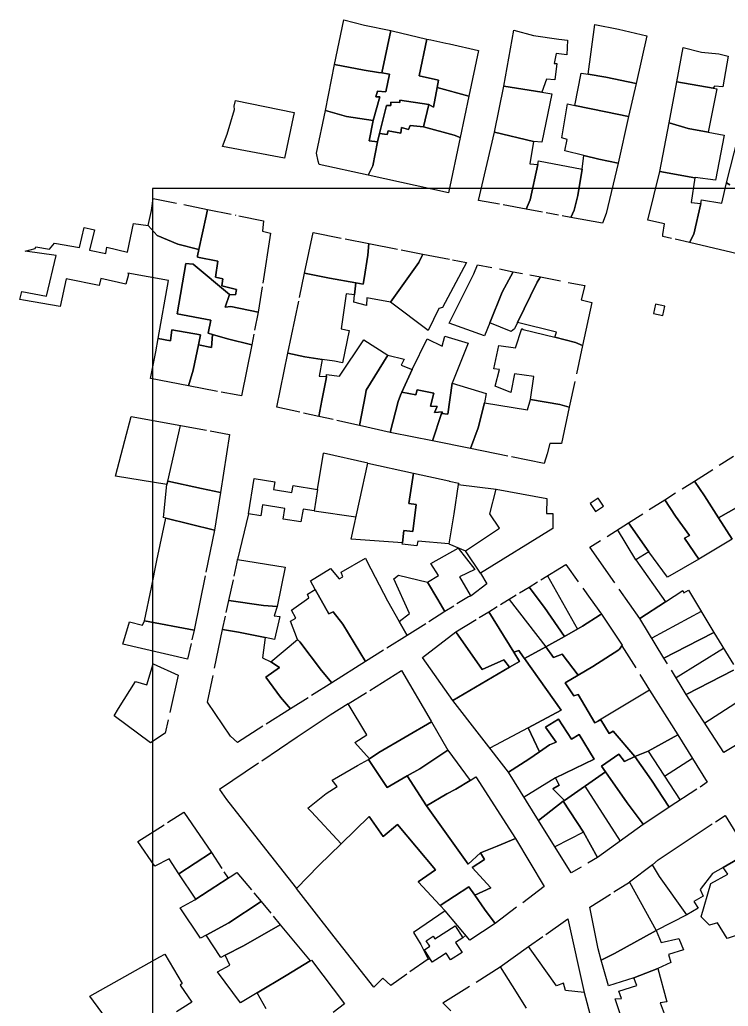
# Model space of a CAD drawing. Header units: millimetres. Extents: x 15 to 383, y 34 to 514.
# Drawn here: x 15.4 to 200.4, y 256.4 to 514.1 of the extents above; entities that cross this region are included whole.
import ezdxf

# ---------------------------------------------------------------- set-up
doc = ezdxf.new("R2010")
doc.units = ezdxf.units.MM
doc.header["$MEASUREMENT"] = 0
doc.layers.add('EKSARXIA KTIRIA', color=253, linetype='Continuous')

msp = doc.modelspace()

# ---------------------------------------------------------------- linework, layer by layer
at = {"layer": 'EKSARXIA KTIRIA'}
for p, q in [((97.62, 502.4), (100, 514.11)), ((100, 514.11), (105.41, 512.65)), ((163.82, 499.85), (165.63, 512.83)), ((165.63, 512.83), (171.75, 511.66)), ((105.41, 512.65), (112.28, 511.28)), ((112.28, 511.28), (109.93, 500.21)), ((109.93, 500.21), (112.28, 511.28)), ((112.28, 511.28), (112.63, 511.21)), ((112.63, 511.21), (121.68, 509.07)), ((141.82, 496.75), (144.43, 511.34)), ((144.43, 511.34), (149.58, 509.96)), ((171.75, 511.66), (179.14, 509.92)), ((121.68, 509.07), (119.69, 499.42)), ((119.69, 499.42), (121.68, 509.07)), ((121.68, 509.07), (122.73, 508.82)), ((122.73, 508.82), (126.64, 508.02)), ((126.64, 508.02), (127.59, 507.83)), ((127.59, 507.83), (135.22, 506.11)), ((149.58, 509.96), (156.2, 509.07)), ((156.2, 509.07), (158.44, 508.77)), ((158.44, 508.77), (158.25, 504.95)), ((179.14, 509.92), (176.35, 497.42)), ((135.22, 506.11), (132.68, 494.11)), ((155.53, 505.26), (154.96, 502.67)), ((158.25, 504.95), (155.53, 505.26)), ((187.02, 497.92), (188.7, 506.82)), ((188.7, 506.82), (193.45, 505.66)), ((193.45, 505.66), (197.94, 505.2)), ((197.94, 505.2), (200.38, 504.62)), ((154.96, 502.67), (155.64, 502.66)), ((155.64, 502.66), (155.18, 498.44)), ((200.38, 504.62), (199.06, 496.6)), ((95.19, 490.44), (97.62, 502.4)), ((97.62, 502.4), (105.29, 500.96)), ((105.29, 500.96), (97.62, 502.4)), ((109.11, 500.36), (105.29, 500.96)), ((105.29, 500.96), (109.11, 500.36)), ((109.93, 500.21), (109.11, 500.36)), ((109.11, 500.36), (109.93, 500.21)), ((109.93, 500.21), (111.97, 499.92)), ((111.97, 499.92), (109.93, 500.21)), ((111.97, 499.92), (110.96, 495.29)), ((110.96, 495.29), (111.97, 499.92)), ((160.39, 491.7), (162.02, 500.14)), ((162.02, 500.14), (163.82, 499.85)), ((124.71, 498.28), (119.69, 499.42)), ((119.69, 499.42), (124.71, 498.28)), ((124.71, 498.28), (124.42, 496.37)), ((124.42, 496.37), (124.71, 498.28)), ((153, 498.6), (151.77, 495.23)), ((155.18, 498.44), (153, 498.6)), ((168.42, 499.11), (163.82, 499.85)), ((163.82, 499.85), (168.42, 499.11)), ((176.35, 497.42), (168.42, 499.11)), ((168.42, 499.11), (176.35, 497.42)), ((176.35, 497.42), (174.42, 488.81)), ((185, 487.22), (187.02, 497.92)), ((187.02, 497.92), (196.47, 496.23)), ((196.47, 496.23), (187.02, 497.92)), ((108.35, 493.96), (108.78, 495.45)), ((108.78, 495.45), (108.35, 493.96)), ((110.96, 495.29), (108.78, 495.45)), ((108.78, 495.45), (110.96, 495.29)), ((123.48, 491.26), (124.42, 496.37)), ((124.42, 496.37), (123.48, 491.26)), ((124.42, 496.37), (132.68, 494.11)), ((132.68, 494.11), (124.42, 496.37)), ((139.35, 484.73), (141.82, 496.75)), ((141.82, 496.75), (151.77, 495.23)), ((151.77, 495.23), (141.82, 496.75)), ((154.35, 494.79), (151.74, 482.14)), ((151.77, 495.23), (154.35, 494.79)), ((197.48, 496.07), (195.16, 484.78)), ((196.88, 496.76), (196.47, 496.23)), ((196.47, 496.23), (197.48, 496.07)), ((199.06, 496.6), (196.88, 496.76)), ((71.37, 491.49), (71.73, 492.99)), ((71.73, 492.99), (87.07, 489.86)), ((107.67, 487.82), (109.44, 493.95)), ((109.44, 493.95), (107.67, 487.82)), ((109.44, 493.95), (108.35, 493.96)), ((108.35, 493.96), (109.44, 493.95)), ((112.29, 491.67), (112.31, 492.62)), ((112.31, 492.62), (112.29, 491.67)), ((112.31, 492.62), (114.62, 492.46)), ((114.62, 492.46), (112.31, 492.62)), ((114.62, 492.46), (114.63, 493.14)), ((114.63, 493.14), (114.62, 492.46)), ((114.63, 493.14), (122.26, 491.95)), ((122.26, 491.95), (114.63, 493.14)), ((132.68, 494.11), (130.4, 483.34)), ((69.56, 484.2), (71.49, 490.66)), ((71.49, 490.66), (71.37, 491.49)), ((87.07, 489.86), (84.56, 477.98)), ((92.92, 479.28), (95.19, 490.44)), ((95.19, 490.44), (100.73, 488.86)), ((100.73, 488.86), (95.19, 490.44)), ((109.3, 484.41), (111.2, 491.68)), ((111.2, 491.68), (109.3, 484.41)), ((111.2, 491.68), (112.29, 491.67)), ((112.29, 491.67), (111.2, 491.68)), ((122.26, 491.95), (120.82, 486.11)), ((120.82, 486.11), (122.26, 491.95)), ((122.26, 491.95), (123.48, 491.26)), ((123.48, 491.26), (122.26, 491.95)), ((156.96, 483.25), (158.43, 492.1)), ((158.43, 492.1), (160.39, 491.7)), ((160.39, 491.7), (168.5, 490.07)), ((168.5, 490.07), (160.39, 491.7)), ((168.5, 490.07), (174.42, 488.81)), ((174.42, 488.81), (168.5, 490.07)), ((100.73, 488.86), (107.67, 487.82)), ((107.67, 487.82), (100.73, 488.86)), ((107.67, 487.82), (106.65, 482.51)), ((106.65, 482.51), (107.67, 487.82)), ((174.42, 488.81), (171.71, 476.68)), ((182.6, 474.46), (185, 487.22)), ((190.01, 485.74), (185, 487.22)), ((185, 487.22), (190.01, 485.74)), ((111.34, 484.11), (111.63, 485.06)), ((111.63, 485.06), (111.34, 484.11)), ((111.63, 485.06), (114.89, 484.47)), ((114.89, 484.47), (111.63, 485.06)), ((114.89, 484.47), (115.05, 485.97)), ((115.05, 485.97), (114.89, 484.47)), ((115.05, 485.97), (116.95, 485.41)), ((116.95, 485.41), (115.05, 485.97)), ((116.95, 485.41), (117.37, 486.49)), ((117.37, 486.49), (116.95, 485.41)), ((117.37, 486.49), (120.82, 486.11)), ((120.82, 486.11), (117.37, 486.49)), ((120.82, 486.11), (128.83, 483.97)), ((128.83, 483.97), (120.82, 486.11)), ((135.19, 466.93), (139.35, 484.73)), ((149.53, 482.29), (139.35, 484.73)), ((139.35, 484.73), (149.53, 482.29)), ((190.01, 485.74), (195.16, 484.78)), ((195.16, 484.78), (190.01, 485.74)), ((195.16, 484.78), (199.4, 483.99)), ((68.36, 480.96), (69.56, 484.2)), ((106.65, 482.51), (108.84, 482.18)), ((108.84, 482.18), (106.65, 482.51)), ((107.56, 475.97), (108.84, 482.18)), ((108.84, 482.18), (107.56, 475.97)), ((108.84, 482.18), (109.3, 484.41)), ((109.3, 484.41), (108.84, 482.18)), ((111.34, 484.11), (109.3, 484.41)), ((109.3, 484.41), (111.34, 484.11)), ((130.4, 483.34), (127.34, 468.88)), ((128.83, 483.97), (130.4, 483.34)), ((130.4, 483.34), (128.83, 483.97)), ((149.53, 482.29), (148.64, 476.44)), ((151.74, 482.14), (149.53, 482.29)), ((158.32, 482.83), (156.96, 483.25)), ((157.74, 479.83), (158.32, 482.83)), ((199.4, 483.99), (197.07, 472.16)), ((199.95, 471.49), (203.05, 483.42)), ((84.56, 477.98), (68.36, 480.96)), ((162.75, 478.64), (157.74, 479.83)), ((93.35, 477.18), (92.92, 479.28)), ((93.57, 476.26), (93.35, 477.18)), ((150.66, 476.28), (150.88, 477.28)), ((150.88, 477.28), (162.3, 475.1)), ((162.3, 475.1), (162.75, 478.64)), ((162.75, 478.64), (166.62, 477.67)), ((166.62, 477.67), (162.75, 478.64)), ((166.62, 477.67), (171.71, 476.68)), ((171.71, 476.68), (166.62, 477.67)), ((106.34, 473.47), (93.57, 476.26)), ((106.34, 473.47), (107.56, 475.97)), ((107.56, 475.97), (106.34, 473.47)), ((148.64, 476.44), (150.66, 476.28)), ((150.66, 476.28), (148.71, 467.08)), ((148.71, 467.08), (150.66, 476.28)), ((161.17, 468.16), (162.3, 475.1)), ((162.3, 475.1), (161.17, 468.16)), ((171.71, 476.68), (168.54, 463.5)), ((179.42, 461.75), (182.6, 474.46)), ((182.6, 474.46), (191.74, 472.82)), ((191.74, 472.82), (182.6, 474.46)), ((127.34, 468.88), (106.34, 473.47)), ((191.74, 472.82), (190.72, 466.37)), ((191.76, 472.9), (191.74, 472.82)), ((197.07, 472.16), (191.76, 472.9)), ((347, 470), (50, 470)), ((50, 470), (50, 50)), ((198.8, 466.19), (199.95, 471.49)), ((199.95, 471.49), (200.87, 470.98)), ((200.87, 470.98), (199.95, 471.49)), ((49.77, 464.31), (50.22, 467.44)), ((50.22, 467.44), (56.29, 466.22)), ((140.65, 465.92), (135.19, 466.93)), ((148.71, 467.08), (147.63, 464.64)), ((147.63, 464.64), (148.71, 467.08)), ((160.17, 464.35), (161.17, 468.16)), ((161.17, 468.16), (160.17, 464.35)), ((193.28, 466.13), (193.49, 467.07)), ((193.49, 467.07), (198.8, 466.19)), ((48.92, 460.35), (49.77, 464.31)), ((58.26, 465.82), (64.38, 464.58)), ((64.38, 464.58), (64.09, 462.82)), ((64.09, 462.82), (64.38, 464.58)), ((64.38, 464.58), (70.62, 463.32)), ((147.63, 464.64), (141.63, 465.74)), ((151.9, 463.85), (147.63, 464.64)), ((159.29, 462.49), (160.17, 464.35)), ((160.17, 464.35), (159.29, 462.49)), ((190.72, 466.37), (193.28, 466.13)), ((191.46, 458.09), (193.28, 466.13)), ((193.28, 466.13), (191.46, 458.09)), ((64.09, 462.82), (62.18, 454.13)), ((62.18, 454.13), (64.09, 462.82)), ((72.59, 462.92), (79.02, 461.62)), ((79.02, 461.62), (78.76, 458.84)), ((159.29, 462.49), (157.06, 462.9)), ((167.57, 460.97), (159.29, 462.49)), ((168.54, 463.5), (167.57, 460.97)), ((183.81, 460.76), (179.42, 461.75)), ((31.01, 454.58), (32.15, 459.88)), ((32.15, 459.88), (33.77, 459.51)), ((34.86, 459.23), (33.59, 453.92)), ((33.77, 459.51), (34.86, 459.23)), ((43.54, 453.42), (45.11, 460.91)), ((45.11, 460.91), (48.92, 460.35)), ((51.22, 457.74), (48.92, 460.35)), ((48.92, 460.35), (51.22, 457.74)), ((78.76, 458.84), (80.85, 458.35)), ((183.32, 457.99), (183.81, 460.76)), ((56.65, 455.51), (51.22, 457.74)), ((51.22, 457.74), (56.65, 455.51)), ((80.85, 458.35), (78.82, 445.32)), ((89.77, 447.89), (91.97, 458.5)), ((91.97, 458.5), (99.36, 457.06)), ((100.35, 456.87), (106.56, 455.66)), ((183.32, 457.53), (183.32, 457.99)), ((185.59, 456.99), (183.32, 457.53)), ((190.31, 455.88), (186.57, 456.76)), ((190.31, 455.88), (191.46, 458.09)), ((191.46, 458.09), (190.31, 455.88)), ((16.82, 453.68), (19.42, 454.34)), ((24.86, 452.53), (16.82, 453.68)), ((19.42, 454.34), (19.56, 454.75)), ((19.56, 454.75), (23.1, 454.17)), ((23.1, 454.17), (24.47, 455.73)), ((24.47, 455.73), (31.01, 454.58)), ((33.59, 453.92), (37.81, 453.07)), ((37.81, 453.07), (38.09, 454.69)), ((38.09, 454.69), (43.54, 453.42)), ((62.18, 454.13), (56.65, 455.51)), ((56.65, 455.51), (62.18, 454.13)), ((61.81, 452.47), (62.18, 454.13)), ((62.18, 454.13), (61.81, 452.47)), ((106.32, 452.63), (106.56, 455.66)), ((106.56, 455.66), (106.32, 452.63)), ((106.56, 455.66), (114.04, 454.2)), ((115.02, 454.01), (120.64, 452.91)), ((206.2, 452.14), (190.31, 455.88)), ((22.31, 441.91), (24.86, 452.53)), ((61.81, 452.06), (61.81, 452.47)), ((61.81, 452.47), (61.81, 452.06)), ((67.12, 451.06), (61.81, 452.06)), ((61.81, 452.06), (67.12, 451.06)), ((66.54, 446.84), (67.12, 451.06)), ((67.12, 451.06), (66.54, 446.84)), ((105.31, 446.5), (106.32, 452.63)), ((106.32, 452.63), (105.31, 446.5)), ((119.63, 450.67), (120.64, 452.91)), ((120.64, 452.91), (119.63, 450.67)), ((120.64, 452.91), (127.58, 451.56)), ((128.41, 451.4), (132.08, 450.68)), ((56.45, 437.33), (58.75, 450.4)), ((58.75, 450.4), (56.45, 437.33)), ((58.75, 450.4), (60.55, 450.25)), ((60.55, 450.25), (58.75, 450.4)), ((60.55, 450.25), (60.66, 450.24)), ((60.66, 450.24), (60.55, 450.25)), ((60.66, 450.24), (70.17, 442.33)), ((70.17, 442.33), (60.66, 450.24)), ((112.17, 440.37), (119.63, 450.67)), ((119.63, 450.67), (112.17, 440.37)), ((132.08, 450.68), (125.8, 438.92)), ((133.94, 447.76), (134.96, 450.12)), ((134.96, 450.12), (138.71, 449.39)), ((140.68, 449.01), (144.29, 448.3)), ((27.53, 446.44), (25.93, 439.21)), ((36.11, 444.73), (27.53, 446.44)), ((36.53, 446.5), (36.11, 444.73)), ((43.07, 445.01), (36.53, 446.5)), ((43.75, 447.56), (43.07, 445.01)), ((43.62, 447.87), (43.75, 447.56)), ((54.24, 446), (43.62, 447.87)), ((51.55, 430.82), (54.24, 446)), ((68.44, 446.42), (66.54, 446.84)), ((66.54, 446.84), (68.44, 446.42)), ((68.16, 444.64), (68.44, 446.42)), ((68.44, 446.42), (68.16, 444.64)), ((88.45, 441.55), (89.77, 447.89)), ((96.26, 446.61), (89.77, 447.89)), ((89.77, 447.89), (96.26, 446.61)), ((103.18, 445.39), (96.26, 446.61)), ((96.26, 446.61), (103.18, 445.39)), ((105.1, 445.04), (105.31, 446.5)), ((105.31, 446.5), (105.1, 445.04)), ((127.55, 434.86), (133.94, 447.76)), ((141.4, 442.91), (144.29, 448.3)), ((144.29, 448.3), (141.4, 442.91)), ((144.29, 448.3), (146.67, 447.84)), ((148.64, 447.45), (151.39, 446.92)), ((150.54, 445.59), (151.39, 446.92)), ((151.39, 446.92), (150.54, 445.59)), ((151.39, 446.92), (156.64, 445.89)), ((71.96, 443.66), (68.16, 444.64)), ((68.16, 444.64), (71.96, 443.66)), ((71.68, 442.29), (71.96, 443.66)), ((71.96, 443.66), (71.68, 442.29)), ((78.67, 444.33), (77.65, 437.75)), ((103.18, 445.39), (102.83, 442.21)), ((102.83, 442.21), (103.18, 445.39)), ((103.18, 445.39), (105.1, 445.04)), ((105.1, 445.04), (103.18, 445.39)), ((145.37, 435.01), (150.54, 445.59)), ((150.54, 445.59), (145.37, 435.01)), ((158.61, 445.51), (163.01, 444.65)), ((163.01, 444.65), (162.05, 440.95)), ((15.36, 441.07), (15.92, 443.11)), ((16.3, 440.84), (15.36, 441.07)), ((15.92, 443.11), (22.31, 441.91)), ((25.93, 439.21), (16.3, 440.84)), ((70.17, 442.33), (69.04, 439.07)), ((69.04, 439.07), (70.17, 442.33)), ((70.17, 442.33), (71.68, 442.29)), ((71.68, 442.29), (70.17, 442.33)), ((100.65, 442.5), (99.35, 433.38)), ((102.83, 442.21), (100.65, 442.5)), ((102.62, 440.32), (102.83, 442.21)), ((106.04, 441.51), (105.9, 439.47)), ((112.17, 440.37), (106.04, 441.51)), ((138.19, 434.9), (141.4, 442.91)), ((141.4, 442.91), (138.19, 434.9)), ((162.05, 440.95), (164.84, 440.23)), ((69.04, 439.07), (70.47, 439.2)), ((70.47, 439.2), (69.04, 439.07)), ((70.47, 439.2), (77.65, 437.75)), ((77.65, 437.75), (70.47, 439.2)), ((85.43, 426.99), (88.25, 440.57)), ((105.9, 439.47), (102.62, 440.32)), ((122.07, 432.95), (112.17, 440.37)), ((124.85, 438.65), (122.07, 432.95)), ((125.8, 438.92), (124.85, 438.65)), ((164.84, 440.23), (162.4, 428.98)), ((181.45, 439.81), (180.94, 437.36)), ((183.9, 439.3), (181.45, 439.81)), ((183.39, 436.86), (183.9, 439.3)), ((65.3, 435.61), (56.45, 437.33)), ((56.45, 437.33), (65.3, 435.61)), ((64.58, 432.21), (65.3, 435.61)), ((65.3, 435.61), (64.58, 432.21)), ((77.65, 437.75), (76.71, 432.99)), ((180.94, 437.36), (183.39, 436.86)), ((54.7, 430.24), (55.13, 433.1)), ((55.13, 433.1), (54.7, 430.24)), ((55.13, 433.1), (62.62, 431.81)), ((62.62, 431.81), (55.13, 433.1)), ((99.35, 433.38), (101.38, 432.95)), ((101.38, 432.95), (99.67, 424.5)), ((136.79, 431.5), (127.55, 434.86)), ((138.19, 434.9), (136.79, 431.5)), ((143.76, 432.67), (138.19, 434.9)), ((144.57, 433.37), (143.76, 432.67)), ((145.37, 435.01), (144.57, 433.37)), ((144.84, 428.44), (146.51, 433.48)), ((155.58, 432.46), (145.37, 435.01)), ((146.51, 433.48), (146.83, 433.22)), ((146.83, 433.22), (155.11, 431.17)), ((50.94, 427.35), (51.55, 430.82)), ((51.55, 430.82), (54.7, 430.24)), ((54.7, 430.24), (51.55, 430.82)), ((62.62, 431.81), (62.06, 429.23)), ((62.06, 429.23), (62.62, 431.81)), ((65.75, 431.88), (64.58, 432.21)), ((64.58, 432.21), (65.75, 431.88)), ((65.46, 428.52), (65.75, 431.88)), ((65.75, 431.88), (65.46, 428.52)), ((65.75, 431.88), (69.62, 430.8)), ((69.62, 430.8), (65.75, 431.88)), ((69.62, 430.8), (75.96, 429.23)), ((75.96, 429.23), (69.62, 430.8)), ((76.51, 432.01), (75.96, 429.23)), ((98.93, 420.98), (105.28, 430.47)), ((105.28, 430.47), (111.52, 426.46)), ((117.9, 422.72), (121.77, 430.79)), ((121.77, 430.79), (125.72, 428.85)), ((125.72, 428.85), (126.42, 431.43)), ((126.42, 431.43), (132.54, 429.61)), ((155.11, 431.17), (155.58, 432.46)), ((155.11, 431.17), (160.57, 429.82)), ((160.57, 429.82), (155.11, 431.17)), ((60.62, 422.55), (62.06, 429.23)), ((62.06, 429.23), (60.62, 422.55)), ((62.06, 429.23), (65.46, 428.52)), ((65.46, 428.52), (62.06, 429.23)), ((75.96, 429.23), (73.31, 415.85)), ((132.54, 429.61), (128.36, 419.14)), ((139.19, 422.9), (140.47, 429.03)), ((140.47, 429.03), (144.84, 428.44)), ((160.57, 429.82), (162.4, 428.98)), ((162.4, 428.98), (160.57, 429.82)), ((162.4, 428.98), (160.8, 421.61)), ((49.51, 420.43), (50.94, 427.35)), ((82.51, 412.91), (85.43, 426.99)), ((85.43, 426.99), (89.84, 426.07)), ((89.84, 426.07), (85.43, 426.99)), ((89.84, 426.07), (94.32, 425.4)), ((94.32, 425.4), (89.84, 426.07)), ((94.32, 425.4), (93.55, 420.97)), ((97.6, 424.91), (94.32, 425.4)), ((111.52, 426.46), (105.85, 417.37)), ((105.85, 417.37), (111.52, 426.46)), ((111.52, 426.46), (115.74, 425.47)), ((115.74, 425.47), (115.04, 423.85)), ((99.67, 424.5), (97.6, 424.91)), ((115.04, 423.85), (117.9, 422.72)), ((117.9, 422.72), (115.18, 416.82)), ((115.18, 416.82), (117.9, 422.72)), ((140.69, 422.76), (139.19, 422.9)), ((139.56, 418.4), (140.69, 422.76)), ((59.46, 418.5), (49.51, 420.43)), ((59.46, 418.5), (60.62, 422.55)), ((60.62, 422.55), (59.46, 418.5)), ((93.55, 420.97), (95.46, 420.95)), ((94.24, 414.61), (95.38, 420.33)), ((95.38, 420.33), (94.24, 414.61)), ((95.38, 420.33), (95.46, 420.95)), ((95.46, 420.95), (95.38, 420.33)), ((95.46, 420.95), (95.52, 421.42)), ((95.52, 421.42), (98.93, 420.98)), ((144.64, 421.63), (143.64, 416.73)), ((149.67, 420.9), (144.64, 421.63)), ((148.8, 414.91), (149.67, 420.9)), ((67.01, 417.04), (59.46, 418.5)), ((118.85, 416.11), (119.14, 417.47)), ((119.14, 417.47), (118.85, 416.11)), ((119.14, 417.47), (123.5, 416.61)), ((123.5, 416.61), (119.14, 417.47)), ((127.2, 411.1), (128.36, 419.14)), ((128.36, 419.14), (127.2, 411.1)), ((128.36, 419.14), (137.19, 416.47)), ((143.64, 416.73), (139.56, 418.4)), ((160.37, 419.65), (158.91, 412.93)), ((71.92, 416.09), (68, 416.85)), ((73.31, 415.85), (71.92, 416.09)), ((105.66, 416.23), (104.1, 408.11)), ((104.1, 408.11), (105.66, 416.23)), ((105.85, 417.37), (105.66, 416.23)), ((105.66, 416.23), (105.85, 417.37)), ((114.83, 416.07), (114.25, 414.43)), ((114.25, 414.43), (114.83, 416.07)), ((115.18, 416.82), (114.83, 416.07)), ((114.83, 416.07), (115.18, 416.82)), ((115.18, 416.82), (118.85, 416.11)), ((118.85, 416.11), (115.18, 416.82)), ((123.5, 416.61), (122.65, 413.21)), ((122.65, 413.21), (123.5, 416.61)), ((137.19, 416.47), (136.8, 414.06)), ((147.97, 412.19), (148.8, 414.91)), ((148.8, 414.91), (156.43, 413.62)), ((156.43, 413.62), (148.8, 414.91)), ((88.49, 411.58), (82.51, 412.91)), ((94.24, 414.61), (93.47, 410.47)), ((93.47, 410.47), (94.24, 414.61)), ((114.25, 414.43), (112.15, 406.33)), ((112.15, 406.33), (114.25, 414.43)), ((122.65, 413.21), (124.42, 413.06)), ((124.42, 413.06), (122.65, 413.21)), ((124.42, 413.06), (123.72, 411.56)), ((123.72, 411.56), (124.42, 413.06)), ((135.11, 407.54), (136.8, 414.06)), ((136.8, 414.06), (135.11, 407.54)), ((136.8, 414.06), (147.97, 412.19)), ((158.91, 412.93), (156.43, 413.62)), ((156.43, 413.62), (158.91, 412.93)), ((158.91, 412.93), (156.86, 403.43)), ((42.82, 404.2), (44.5, 410.49)), ((44.5, 410.49), (64.13, 406.92)), ((93.47, 410.47), (89.47, 411.36)), ((97.2, 409.65), (93.47, 410.47)), ((123.21, 404.09), (125.56, 411.26)), ((125.56, 411.26), (123.21, 404.09)), ((123.72, 411.56), (125.76, 411.68)), ((125.76, 411.68), (123.72, 411.56)), ((125.76, 411.68), (125.56, 411.26)), ((125.56, 411.26), (125.76, 411.68)), ((125.56, 411.26), (127.2, 411.1)), ((127.2, 411.1), (125.56, 411.26)), ((54.01, 393.61), (57.35, 408.15)), ((104.1, 408.11), (98.18, 409.43)), ((112.15, 406.33), (104.1, 408.11)), ((133.14, 402.09), (135.11, 407.54)), ((135.11, 407.54), (133.14, 402.09)), ((65.11, 406.74), (70.19, 405.81)), ((70.19, 405.81), (67.8, 390.65)), ((112.56, 406.24), (112.15, 406.33)), ((123.21, 404.09), (112.56, 406.24)), ((40.34, 394.89), (42.82, 404.2)), ((133.14, 402.09), (123.21, 404.09)), ((142.86, 400.14), (133.14, 402.09)), ((153.84, 403.46), (153.15, 400.7)), ((156.86, 403.43), (153.84, 403.46)), ((93.14, 391.38), (94.67, 400.87)), ((106.29, 398.31), (94.67, 400.87)), ((152.36, 398.23), (143.84, 399.94)), ((153.15, 400.7), (152.36, 398.23)), ((198.08, 397.73), (201.85, 400.11)), ((101.94, 378.4), (106.29, 398.31)), ((106.29, 398.31), (118.2, 395.69)), ((53.81, 392.75), (40.34, 394.89)), ((75.08, 385.07), (76.6, 394.32)), ((76.6, 394.32), (82, 393.44)), ((117, 387.76), (118.2, 395.69)), ((118.2, 395.69), (117, 387.76)), ((118.2, 395.69), (127.45, 393.65)), ((191.6, 393.62), (196.39, 396.65)), ((52.93, 384.1), (53.81, 392.75)), ((54.01, 393.61), (53.81, 392.75)), ((53.81, 392.75), (54.01, 393.61)), ((62.8, 391.68), (54.01, 393.61)), ((54.01, 393.61), (62.8, 391.68)), ((67.8, 390.65), (62.8, 391.68)), ((62.8, 391.68), (67.8, 390.65)), ((82, 393.44), (81.66, 391.39)), ((86.46, 390.6), (86.76, 392.42)), ((86.76, 392.42), (93.14, 391.38)), ((127.45, 393.65), (127.57, 393.62)), ((127.57, 393.62), (130.04, 393.08)), ((129.9, 392.72), (128.74, 385.09)), ((130.04, 393.08), (129.9, 392.72)), ((129.9, 392.72), (139.84, 391.52)), ((188.37, 391.58), (191.6, 393.62)), ((194.21, 389.71), (191.6, 393.62)), ((191.6, 393.62), (194.21, 389.71)), ((67.8, 390.65), (66.24, 380.82)), ((81.66, 391.39), (86.46, 390.6)), ((93.14, 391.38), (92.24, 385.8)), ((138.17, 385.04), (139.84, 391.52)), ((139.84, 391.52), (153.04, 389.07)), ((166.47, 389.13), (164.39, 387.74)), ((167.86, 387.05), (166.47, 389.13)), ((183.84, 388.7), (186.68, 390.5)), ((197.92, 383.97), (194.21, 389.71)), ((194.21, 389.71), (197.92, 383.97)), ((208.46, 390.09), (197.92, 383.97)), ((197.92, 383.97), (208.46, 390.09)), ((78.8, 387.43), (78.32, 384.54)), ((84.59, 386.48), (78.8, 387.43)), ((118.91, 387.47), (117, 387.76)), ((117, 387.76), (118.91, 387.47)), ((118.03, 380.39), (118.91, 387.47)), ((118.91, 387.47), (118.03, 380.39)), ((153.04, 389.07), (153, 385.13)), ((164.39, 387.74), (165.78, 385.66)), ((165.78, 385.66), (167.86, 387.05)), ((179.82, 386.16), (183.84, 388.7)), ((183.84, 388.7), (186.7, 384.47)), ((186.7, 384.47), (183.84, 388.7)), ((53.52, 383.95), (52.93, 384.1)), ((75.08, 385.07), (72.21, 373.11)), ((78.32, 384.54), (75.08, 385.07)), ((84.15, 383.69), (84.59, 386.48)), ((89.37, 386.26), (88.81, 382.92)), ((92.24, 385.8), (89.37, 386.26)), ((92.24, 385.8), (103.17, 384.28)), ((128.74, 385.09), (127.44, 377.2)), ((140.68, 381.31), (138.17, 385.04)), ((153, 385.13), (154.63, 385.12)), ((154.63, 385.12), (154.59, 381.18)), ((174.41, 382.73), (178.12, 385.08)), ((190.33, 379.39), (186.7, 384.47)), ((186.7, 384.47), (190.33, 379.39)), ((201.48, 378.46), (197.92, 383.97)), ((197.92, 383.97), (201.48, 378.46)), ((51.21, 372.82), (53.52, 383.95)), ((53.52, 383.95), (66.24, 380.82)), ((66.24, 380.82), (53.52, 383.95)), ((88.81, 382.92), (84.15, 383.69)), ((168.79, 379.17), (174.41, 382.73)), ((174.41, 382.73), (179.71, 375.1)), ((179.71, 375.1), (174.41, 382.73)), ((66.24, 380.82), (63.99, 369.8)), ((115.71, 380.68), (115.32, 377.51)), ((115.32, 377.51), (115.71, 380.68)), ((115.71, 380.68), (118.03, 380.39)), ((118.03, 380.39), (115.71, 380.68)), ((131.82, 375.36), (140.68, 381.31)), ((154.59, 381.18), (135.71, 369.53)), ((176.31, 373.05), (171.55, 380.92)), ((188.97, 378.72), (190.33, 379.39)), ((190.33, 379.39), (188.97, 378.72)), ((115.32, 377.51), (101.94, 378.4)), ((115.27, 377.14), (115.32, 377.51)), ((119.09, 376.7), (115.27, 377.14)), ((119.37, 377.93), (119.09, 376.7)), ((127.44, 377.2), (119.37, 377.93)), ((127.44, 377.2), (131.82, 375.36)), ((164.31, 376.33), (167.1, 378.1)), ((170.83, 367), (164.31, 376.33)), ((188.97, 378.72), (192.73, 373.23)), ((192.73, 373.23), (188.97, 378.72)), ((201.48, 378.46), (192.73, 373.23)), ((122.75, 372.08), (129.87, 376.11)), ((129.87, 376.11), (134.2, 370.47)), ((135.71, 369.53), (131.82, 375.36)), ((179.71, 375.1), (176.31, 373.05)), ((184.56, 368.52), (179.71, 375.1)), ((49.75, 365.8), (51.21, 372.82)), ((71.4, 368.8), (72.2, 372.42)), ((72.2, 372.42), (72.21, 373.11)), ((72.21, 373.11), (84.71, 371.15)), ((84.71, 371.15), (82.6, 360.8)), ((99.36, 369.83), (105.66, 373.45)), ((105.66, 373.45), (106.06, 372.71)), ((106.06, 372.71), (111.43, 362.29)), ((124.76, 368.92), (122.75, 372.08)), ((151.47, 367.79), (158, 371.8)), ((158, 371.8), (161.27, 367.27)), ((176.31, 373.05), (184.02, 362.02)), ((192.73, 373.23), (184.56, 368.52)), ((63.79, 368.82), (60.9, 354.68)), ((91.29, 367.58), (96.5, 370.81)), ((96.5, 370.81), (98.8, 368.06)), ((98.8, 368.06), (99.76, 368.6)), ((99.76, 368.6), (99.36, 369.83)), ((113.04, 368.07), (114.26, 369.02)), ((114.26, 369.02), (121.89, 367.18)), ((121.89, 367.18), (124.76, 368.92)), ((134.2, 370.47), (130.22, 368.61)), ((130.22, 368.61), (133.04, 363.8)), ((135.71, 369.53), (137.41, 366.75)), ((153.21, 368.86), (161.03, 354.9)), ((70, 362.4), (71.19, 367.82)), ((92.57, 365.29), (91.29, 367.58)), ((117.18, 359.03), (113.04, 368.07)), ((124.57, 362.65), (121.89, 367.18)), ((121.89, 367.18), (124.57, 362.65)), ((137.41, 366.75), (133.26, 363.65)), ((145.91, 364.38), (148.42, 365.92)), ((148.42, 365.92), (150.61, 367.27)), ((148.42, 365.92), (152.4, 360.59)), ((152.4, 360.59), (148.42, 365.92)), ((47.94, 357.11), (49.75, 365.8)), ((90.5, 364.07), (92.57, 365.29)), ((90.9, 363.12), (90.5, 364.07)), ((92.57, 365.29), (96.13, 358.95)), ((96.13, 358.95), (92.57, 365.29)), ((132.58, 363.39), (129.58, 361.5)), ((133.26, 363.65), (132.58, 363.39)), ((133.04, 363.8), (133.26, 363.65)), ((162.44, 365.65), (164.4, 362.93)), ((177.36, 357.67), (171.98, 365.36)), ((184.02, 362.02), (188.55, 364.98)), ((188.55, 364.98), (188.82, 364.43)), ((188.82, 364.43), (190.05, 365.11)), ((190.05, 365.11), (196.66, 354.04)), ((69.31, 359.26), (70, 362.4)), ((70, 362.4), (79.07, 361.11)), ((79.07, 361.11), (70, 362.4)), ((79.07, 361.11), (82.6, 360.8)), ((82.6, 360.8), (79.07, 361.11)), ((82.6, 360.8), (81.81, 358.38)), ((86.38, 359.88), (90.9, 363.12)), ((111.43, 362.29), (114.51, 356.92)), ((126.41, 359.5), (124.57, 362.65)), ((124.57, 362.65), (126.41, 359.5)), ((128.74, 360.96), (126.41, 359.5)), ((137.93, 359.49), (140.08, 360.8)), ((143.18, 362.71), (152.82, 350.3)), ((164.4, 362.93), (167.37, 358.81)), ((184.02, 362.02), (177.36, 357.67)), ((177.36, 357.67), (184.02, 362.02)), ((68.33, 354.84), (69.09, 358.29)), ((81.81, 358.38), (83.31, 358.23)), ((83.31, 358.23), (81.89, 352.24)), ((87.45, 357.83), (86.38, 359.88)), ((96.13, 358.95), (97.22, 359.48)), ((97.22, 359.48), (96.13, 358.95)), ((97.22, 359.48), (99.79, 356.19)), ((99.79, 356.19), (97.22, 359.48)), ((114.51, 356.92), (117.18, 359.03)), ((126.41, 359.5), (122.26, 356.88)), ((135.4, 357.94), (137.93, 359.49)), ((144.47, 348.93), (137.93, 359.49)), ((137.93, 359.49), (144.47, 348.93)), ((152.4, 360.59), (157.62, 352.99)), ((157.62, 352.99), (152.4, 360.59)), ((166.94, 358.64), (162.4, 355.67)), ((162.4, 355.67), (166.94, 358.64)), ((167.37, 358.81), (166.94, 358.64)), ((166.94, 358.64), (167.37, 358.81)), ((167.37, 358.81), (172.75, 350.72)), ((193.36, 359.57), (180.5, 352.53)), ((42.32, 351.02), (44.02, 356.86)), ((44.02, 356.86), (47.42, 356.01)), ((47.42, 356.01), (47.94, 357.11)), ((60.9, 354.68), (47.94, 357.11)), ((47.94, 357.11), (60.9, 354.68)), ((86.07, 357.02), (87.45, 357.83)), ((87.94, 352.23), (86.07, 357.02)), ((99.79, 356.19), (105.69, 346.44)), ((105.69, 346.44), (99.79, 356.19)), ((116.58, 353.31), (114.51, 356.92)), ((114.51, 356.92), (116.58, 353.31)), ((121.41, 356.35), (116.58, 353.31)), ((129.32, 354.2), (134.55, 357.41)), ((162.4, 355.67), (157.62, 352.99)), ((157.62, 352.99), (162.4, 355.67)), ((183.64, 347.39), (177.36, 357.67)), ((60.9, 354.68), (60.33, 352.12)), ((66.27, 344.76), (68.33, 354.84)), ((72.5, 354.1), (68.33, 354.84)), ((68.33, 354.84), (72.5, 354.1)), ((79.5, 352.72), (72.5, 354.1)), ((72.5, 354.1), (79.5, 352.72)), ((116.58, 353.31), (111.27, 349.96)), ((120.53, 347.55), (129.32, 354.2)), ((129.32, 354.2), (136.19, 344.4)), ((136.19, 344.4), (129.32, 354.2)), ((189.53, 350.42), (196.66, 354.04)), ((196.66, 354.04), (189.53, 350.42)), ((196.66, 354.04), (201.77, 345.67)), ((59.2, 347.05), (42.32, 351.02)), ((60.11, 351.14), (59.2, 347.05)), ((79.5, 352.72), (78.77, 347.4)), ((81.89, 352.24), (79.5, 352.72)), ((80.94, 346.43), (87.94, 352.23)), ((88.56, 351.64), (87.94, 352.23)), ((87.94, 352.23), (88.56, 351.64)), ((94.21, 344.09), (88.56, 351.64)), ((88.56, 351.64), (94.21, 344.09)), ((157.62, 352.99), (152.82, 350.3)), ((152.82, 350.3), (157.62, 352.99)), ((172.01, 349.69), (172.65, 350.58)), ((172.65, 350.58), (172.01, 349.69)), ((172.75, 350.72), (172.65, 350.58)), ((172.65, 350.58), (176.28, 344.78)), ((110.42, 349.42), (105.69, 346.44)), ((145.7, 349.33), (144.47, 348.93)), ((144.47, 348.93), (145.7, 349.33)), ((145.89, 346.5), (144.47, 348.93)), ((144.47, 348.93), (145.89, 346.5)), ((145.7, 349.33), (146.88, 347.68)), ((146.88, 347.68), (145.7, 349.33)), ((152.82, 350.3), (147.2, 347.24)), ((147.2, 347.24), (152.82, 350.3)), ((152.82, 350.3), (154.83, 347.56)), ((154.83, 347.56), (152.82, 350.3)), ((154.83, 347.56), (157.03, 348.36)), ((157.03, 348.36), (154.83, 347.56)), ((157.03, 348.36), (161.27, 342.95)), ((161.27, 342.95), (157.03, 348.36)), ((165.09, 345.2), (171.88, 349.51)), ((171.88, 349.51), (165.09, 345.2)), ((171.88, 349.51), (172.01, 349.69)), ((172.01, 349.69), (171.88, 349.51)), ((183.64, 347.39), (189.53, 350.42)), ((189.53, 350.42), (183.64, 347.39)), ((199.22, 349.85), (186.79, 342.25)), ((48.56, 340.39), (50.25, 345.83)), ((50.25, 345.83), (56.77, 342.9)), ((78.77, 347.4), (80.94, 346.43)), ((80.94, 346.43), (83.25, 344.91)), ((83.25, 344.91), (80.94, 346.43)), ((105.69, 346.44), (96.89, 340.89)), ((128.48, 336.29), (120.53, 347.55)), ((136.19, 344.4), (141.8, 346.95)), ((141.8, 346.95), (136.19, 344.4)), ((141.8, 346.95), (143.28, 345.02)), ((143.28, 345.02), (141.8, 346.95)), ((143.28, 345.02), (145.89, 346.5)), ((145.89, 346.5), (143.28, 345.02)), ((147.2, 347.24), (146.88, 347.68)), ((146.88, 347.68), (147.2, 347.24)), ((156.82, 333.77), (147.2, 347.24)), ((147.2, 347.24), (156.82, 333.77)), ((184.56, 345.89), (183.64, 347.39)), ((56.77, 342.9), (54.58, 333.18)), ((64.45, 335.86), (65.87, 342.8)), ((83.25, 344.91), (79.68, 342.35)), ((79.68, 342.35), (83.25, 344.91)), ((96.89, 340.89), (94.21, 344.09)), ((94.21, 344.09), (96.89, 340.89)), ((106.77, 338.93), (115.09, 344.13)), ((115.09, 344.13), (122.85, 330.85)), ((128.48, 336.29), (143.28, 345.02)), ((143.28, 345.02), (128.48, 336.29)), ((161.27, 342.95), (157.82, 340.9)), ((157.82, 340.9), (161.27, 342.95)), ((161.27, 342.95), (165.09, 345.2)), ((165.09, 345.2), (161.27, 342.95)), ((189.47, 337.86), (185.61, 344.18)), ((189.47, 337.86), (201.82, 344.24)), ((201.82, 344.24), (189.47, 337.86)), ((41.14, 334.18), (45.57, 341.24)), ((45.57, 341.24), (48.56, 340.39)), ((79.68, 342.35), (83.45, 337.14)), ((83.45, 337.14), (79.68, 342.35)), ((96.89, 340.89), (91.59, 337.56)), ((157.82, 340.9), (160.11, 337.47)), ((160.11, 337.47), (157.82, 340.9)), ((101.11, 335.39), (105.92, 338.4)), ((160.11, 337.47), (161.2, 337.87)), ((161.2, 337.87), (160.11, 337.47)), ((161.2, 337.87), (165.63, 330.47)), ((165.63, 330.47), (161.2, 337.87)), ((179.91, 338.98), (166.39, 330.86)), ((179.91, 338.98), (187.24, 327.28)), ((199.31, 322.7), (189.47, 337.86)), ((207.91, 339.16), (194.34, 330.36)), ((70.41, 327), (64.45, 335.86)), ((86.08, 334.08), (83.45, 337.14)), ((83.45, 337.14), (86.08, 334.08)), ((90.74, 337.02), (86.08, 334.08)), ((101.11, 335.39), (96.44, 332.47)), ((106.07, 327.36), (101.11, 335.39)), ((106.07, 327.36), (101.11, 335.39)), ((143.03, 317.59), (128.48, 336.29)), ((40.03, 332.28), (41.14, 334.18)), ((86.08, 334.08), (79.74, 330.08)), ((96.44, 332.47), (87.86, 326.7)), ((156.82, 333.77), (148.13, 329.17)), ((148.13, 329.17), (156.82, 333.77)), ((49.52, 325.24), (40.03, 332.28)), ((54.14, 331.23), (53.36, 327.8)), ((122.91, 330.74), (109.2, 322.67)), ((109.2, 322.67), (122.91, 330.74)), ((122.85, 330.85), (122.91, 330.74)), ((122.91, 330.74), (127.15, 323.28)), ((152.68, 329.36), (156.11, 331.38)), ((156.11, 331.38), (152.68, 329.36)), ((156.11, 331.38), (159.47, 326.17)), ((159.47, 326.17), (156.11, 331.38)), ((165.63, 330.47), (167.16, 331.26)), ((167.16, 331.26), (165.63, 330.47)), ((167.16, 331.26), (169.31, 327.69)), ((169.31, 327.69), (167.16, 331.26)), ((53.36, 327.8), (49.52, 325.24)), ((78.89, 329.55), (72.24, 325.36)), ((102.92, 325.34), (106.07, 327.36)), ((102.92, 325.34), (106.07, 327.36)), ((148.13, 329.17), (138.13, 323.88)), ((148.13, 329.17), (151.17, 322.91)), ((151.17, 322.91), (148.13, 329.17)), ((155.51, 325.38), (152.68, 329.36)), ((152.68, 329.36), (155.51, 325.38)), ((159.47, 326.17), (161.52, 327.37)), ((161.52, 327.37), (159.47, 326.17)), ((161.52, 327.37), (165.43, 320.93)), ((165.43, 320.93), (161.52, 327.37)), ((170.4, 328.24), (169.31, 327.69)), ((169.31, 327.69), (170.4, 328.24)), ((176.07, 321.63), (170.4, 328.24)), ((170.4, 328.24), (176.07, 321.63)), ((187.24, 327.28), (179.5, 323.02)), ((179.5, 323.02), (187.24, 327.28)), ((187.24, 327.28), (194.97, 314.92)), ((72.24, 325.36), (70.41, 327)), ((87.86, 326.7), (78.57, 320.45)), ((106.7, 321.08), (102.92, 325.34)), ((106.7, 321.08), (102.92, 325.34)), ((153.73, 324.72), (151.17, 322.91)), ((151.17, 322.91), (153.73, 324.72)), ((153.73, 324.72), (155.51, 325.38)), ((155.51, 325.38), (153.73, 324.72)), ((109.2, 322.67), (106.7, 321.08)), ((106.7, 321.08), (109.2, 322.67)), ((127.15, 323.28), (119.88, 318.44)), ((119.88, 318.44), (127.15, 323.28)), ((127.15, 323.28), (133, 315.41)), ((151.17, 322.91), (148.38, 320.95)), ((148.38, 320.95), (151.17, 322.91)), ((167.3, 319.17), (171.82, 322.26)), ((171.82, 322.26), (167.3, 319.17)), ((171.82, 322.26), (173.31, 320.34)), ((173.31, 320.34), (171.82, 322.26)), ((179.5, 323.02), (176.07, 321.63)), ((176.07, 321.63), (179.5, 323.02)), ((179.5, 323.02), (187.88, 310.26)), ((202.33, 324.53), (199.31, 322.7)), ((77.74, 319.89), (67.52, 313.02)), ((103.55, 319.28), (106.46, 320.92)), ((103.55, 319.28), (106.46, 320.92)), ((106.46, 320.92), (106.7, 321.08)), ((106.46, 320.92), (106.7, 321.08)), ((111.34, 313.6), (106.46, 320.92)), ((106.46, 320.92), (111.34, 313.6)), ((148.38, 320.95), (143.03, 317.59)), ((143.03, 317.59), (148.38, 320.95)), ((165.43, 320.93), (155.29, 316.11)), ((155.29, 316.11), (165.43, 320.93)), ((173.31, 320.34), (176.07, 321.63)), ((176.07, 321.63), (173.31, 320.34)), ((176.07, 321.63), (180.38, 315.45)), ((180.38, 315.45), (176.07, 321.63)), ((191.1, 321.1), (183.81, 316.45)), ((96.97, 315.51), (103.55, 319.28)), ((96.97, 315.51), (103.55, 319.28)), ((119.88, 318.44), (116.58, 316.57)), ((116.58, 316.57), (119.88, 318.44)), ((150.91, 304.94), (143.03, 317.59)), ((157.62, 310.19), (168.38, 317.62)), ((168.38, 317.62), (157.62, 310.19)), ((168.38, 317.62), (167.3, 319.17)), ((167.3, 319.17), (168.38, 317.62)), ((168.38, 317.62), (174.04, 309.56)), ((174.04, 309.56), (168.38, 317.62)), ((98.32, 313.87), (96.97, 315.51)), ((98.32, 313.87), (96.97, 315.51)), ((116.58, 316.57), (111.34, 313.6)), ((111.34, 313.6), (116.58, 316.57)), ((121.59, 308.81), (116.58, 316.57)), ((116.58, 316.57), (121.59, 308.81)), ((129.26, 313.1), (133, 315.41)), ((133, 315.41), (129.26, 313.1)), ((133, 315.41), (134.48, 316.33)), ((134.48, 316.33), (144.84, 300.28)), ((155.29, 316.11), (147.12, 311.02)), ((155.29, 316.11), (156.23, 314.19)), ((156.23, 314.19), (155.29, 316.11)), ((180.38, 315.45), (185.03, 308.39)), ((185.03, 308.39), (180.38, 315.45)), ((194.97, 314.92), (193.08, 313.68)), ((67.52, 313.02), (69.35, 310.46)), ((90.64, 308.21), (95.44, 311.99)), ((90.64, 308.21), (95.44, 311.99)), ((95.44, 311.99), (98.32, 313.87)), ((95.44, 311.99), (98.32, 313.87)), ((126.93, 311.89), (121.59, 308.81)), ((121.59, 308.81), (126.93, 311.89)), ((129.26, 313.1), (126.93, 311.89)), ((126.93, 311.89), (129.26, 313.1)), ((156.23, 314.19), (154.59, 313.25)), ((154.59, 313.25), (156.23, 314.19)), ((157.62, 310.19), (154.59, 313.25)), ((154.59, 313.25), (157.62, 310.19)), ((163, 313.91), (172.21, 299.57)), ((192.24, 313.13), (185.03, 308.39)), ((69.35, 310.46), (78.62, 298.65)), ((157.33, 309.97), (150.91, 304.94)), ((150.91, 304.94), (157.33, 309.97)), ((157.33, 309.97), (157.62, 310.19)), ((157.62, 310.19), (157.33, 309.97)), ((162.67, 301.87), (157.33, 309.97)), ((157.33, 309.97), (162.67, 301.87)), ((174.04, 309.56), (177.96, 304.32)), ((177.96, 304.32), (174.04, 309.56)), ((53.92, 304.39), (58.24, 307.14)), ((58.24, 307.14), (65.45, 296.56)), ((91.59, 307.25), (90.64, 308.21)), ((91.59, 307.25), (90.64, 308.21)), ((99.29, 298.85), (91.59, 307.25)), ((99.29, 298.85), (91.59, 307.25)), ((121.59, 308.81), (132.5, 293.56)), ((132.5, 293.56), (121.59, 308.81)), ((185.03, 308.39), (178.37, 304.02)), ((106.66, 306.01), (99.29, 298.85)), ((110.3, 300.79), (106.66, 306.01)), ((159.43, 291.26), (150.91, 304.94)), ((177.96, 304.32), (178.25, 303.93)), ((178.25, 303.93), (177.96, 304.32)), ((197.08, 304.6), (199.6, 306.29)), ((199.6, 306.29), (205.48, 296.77)), ((46.22, 299.48), (53.08, 303.85)), ((114.01, 303.9), (110.3, 300.79)), ((124, 292.09), (114.01, 303.9)), ((162.67, 301.87), (155.17, 298.1)), ((166.28, 295.29), (162.67, 301.87)), ((162.67, 301.87), (166.28, 295.29)), ((178.25, 303.93), (166.28, 295.29)), ((178.37, 304.02), (178.25, 303.93)), ((182.17, 294.64), (196.25, 304.05)), ((50.69, 293.01), (46.22, 299.48)), ((140.11, 298.21), (144.84, 300.28)), ((144.84, 300.28), (140.11, 298.21)), ((144.84, 300.28), (152.38, 287.7)), ((56.95, 291.05), (65.45, 296.57)), ((65.45, 296.56), (56.95, 291.05)), ((78.62, 298.65), (87.64, 287.17)), ((93.45, 293.17), (99.29, 298.85)), ((132.5, 293.56), (135.73, 296.48)), ((135.73, 296.48), (132.5, 293.56)), ((135.73, 296.48), (140.11, 298.21)), ((140.11, 298.21), (135.73, 296.48)), ((136.74, 294.72), (135.73, 296.48)), ((135.73, 296.48), (136.74, 294.72)), ((54.39, 294.89), (50.69, 293.01)), ((56.95, 291.05), (54.39, 294.89)), ((136.74, 294.72), (133.58, 292.7)), ((133.58, 292.7), (136.74, 294.72)), ((166.28, 295.29), (163.72, 293.78)), ((180.68, 293.35), (182.17, 294.64)), ((199.09, 292.68), (202.87, 294.84)), ((202.87, 294.84), (199.09, 292.68)), ((61.1, 284.25), (72.08, 291.38)), ((68.71, 291.54), (69.78, 289.89)), ((72.08, 291.38), (75.88, 286.8)), ((87.64, 287.17), (93.45, 293.17)), ((119.47, 288.92), (124, 292.09)), ((133.58, 292.7), (138.45, 287.34)), ((138.45, 287.34), (133.58, 292.7)), ((161.99, 292.76), (159.43, 291.26)), ((180.68, 293.35), (174.6, 288.86)), ((180.68, 293.35), (174.6, 288.86)), ((182.51, 290.32), (180.68, 293.35)), ((199.09, 292.68), (196.29, 291.08)), ((200.31, 290.9), (199.09, 292.68)), ((61.36, 284.42), (56.95, 291.05)), ((69.78, 289.89), (61.36, 284.42)), ((125.22, 282.74), (119.47, 288.92)), ((170.56, 286.27), (174.6, 288.86)), ((174.6, 288.86), (181.59, 276.25)), ((189.61, 280.28), (182.51, 290.32)), ((196.29, 291.08), (193.08, 286.93)), ((195.92, 288.48), (200.31, 290.9)), ((125.22, 282.74), (132.67, 287.63)), ((132.67, 287.63), (125.22, 282.74)), ((132.67, 287.63), (134.2, 285.47)), ((134.2, 285.47), (132.67, 287.63)), ((138.45, 287.34), (134.2, 285.47)), ((134.2, 285.47), (138.45, 287.34)), ((152.38, 287.7), (146.76, 283.48)), ((193.08, 286.93), (193.88, 285.16)), ((193.39, 279.78), (195.92, 288.48)), ((57.26, 282.11), (61.1, 284.25)), ((78.41, 283.76), (70.01, 278.24)), ((70.01, 278.24), (78.41, 283.76)), ((76.52, 286.03), (78.41, 283.76)), ((78.41, 283.76), (80.91, 280.74)), ((134.2, 285.47), (136.79, 281.81)), ((136.79, 281.81), (134.2, 285.47)), ((164.32, 282.27), (169.72, 285.73)), ((193.88, 285.16), (191.41, 283.81)), ((191.41, 283.81), (192.62, 282.03)), ((62.61, 274.22), (57.26, 282.11)), ((126.5, 281.36), (125.22, 282.74)), ((132.97, 273.67), (126.5, 281.36)), ((136.79, 281.81), (139.54, 278.07)), ((139.54, 278.07), (136.79, 281.81)), ((145.16, 282.29), (139.54, 278.07)), ((166.46, 271.39), (164.32, 282.27)), ((192.62, 282.03), (189.61, 280.28)), ((81.55, 279.97), (83.42, 277.72)), ((152.78, 275.2), (158.56, 279.29)), ((158.56, 279.29), (162.79, 260.02)), ((189.61, 280.28), (181.59, 276.25)), ((189.61, 280.28), (181.59, 276.25)), ((195.55, 277.57), (193.39, 279.78)), ((70.01, 278.24), (64.03, 274.99)), ((64.03, 274.99), (70.01, 278.24)), ((83.42, 277.72), (73.8, 272.21)), ((73.8, 272.21), (83.42, 277.72)), ((83.42, 277.72), (91.23, 268.3)), ((123.76, 274.01), (129.06, 277.41)), ((129.06, 277.41), (131.08, 274.28)), ((139.54, 278.07), (132.97, 273.67)), ((170.75, 270.21), (181.59, 276.25)), ((181.59, 276.25), (170.75, 270.21)), ((181.59, 276.25), (182.92, 273.1)), ((197.6, 278.24), (195.55, 277.57)), ((200.16, 274.12), (197.6, 278.24)), ((64.03, 274.99), (62.61, 274.22)), ((67.91, 269.13), (64.03, 274.99)), ((121.53, 273.55), (123.32, 274.7)), ((122.48, 272.08), (121.53, 273.55)), ((123.32, 274.7), (123.76, 274.01)), ((131.08, 274.28), (129.22, 273.08)), ((131.08, 274.28), (131.88, 274.96)), ((148.28, 272), (151.97, 274.62)), ((182.92, 273.1), (187.57, 274.15)), ((187.57, 274.15), (188.76, 271.14)), ((203.3, 275.18), (200.16, 274.12)), ((73.8, 272.21), (69.01, 269.8)), ((69.01, 269.8), (73.8, 272.21)), ((121.06, 271.17), (122.48, 272.08)), ((123.12, 267.97), (121.06, 271.17)), ((129.22, 273.08), (130.91, 270.46)), ((140.82, 266.7), (148.28, 272)), ((150.42, 269.01), (148.28, 272)), ((167.28, 268.44), (166.46, 271.39)), ((188.76, 271.14), (184.8, 269.94)), ((33.65, 259.08), (51.97, 269.34)), ((51.97, 269.34), (53.22, 270.04)), ((53.22, 270.04), (57.78, 262.36)), ((69.01, 269.8), (67.91, 269.13)), ((70.26, 267.19), (69.01, 269.8)), ((84.97, 264.47), (91.23, 268.3)), ((91.23, 268.3), (84.97, 264.47)), ((91.23, 268.3), (91.56, 268.5)), ((91.56, 268.5), (100.22, 257.05)), ((122.07, 268.72), (122.47, 268.98)), ((124.98, 269.17), (123.12, 267.97)), ((126.78, 270.3), (124.98, 269.17)), ((127.92, 268.53), (126.78, 270.3)), ((130.91, 270.46), (127.92, 268.53)), ((155.61, 261.77), (150.42, 269.01)), ((167.28, 268.44), (170.75, 270.21)), ((170.75, 270.21), (167.28, 268.44)), ((169.16, 261.72), (167.28, 268.44)), ((184.8, 269.94), (185.46, 267.89)), ((66.98, 265.44), (70.26, 267.19)), ((73.04, 257.34), (66.98, 265.44)), ((134.55, 262.76), (140.82, 266.7)), ((140.82, 266.7), (144.01, 261.72)), ((175.74, 263.89), (182.04, 266.29)), ((182.04, 266.29), (175.74, 263.89)), ((185.46, 267.89), (182.04, 266.29)), ((182.04, 266.29), (184.42, 257.55)), ((77.38, 259.93), (84.97, 264.47)), ((84.97, 264.47), (77.38, 259.93)), ((175.74, 263.89), (169.16, 261.72)), ((176.54, 261.84), (175.74, 263.89)), ((57.78, 262.36), (57.24, 261.96)), ((57.24, 261.96), (60.29, 257.46)), ((125.89, 257.33), (132.85, 261.69)), ((144.01, 261.72), (147.68, 255.97)), ((157.4, 262.43), (155.61, 261.77)), ((157.92, 260.52), (157.4, 262.43)), ((162.79, 260.02), (157.92, 260.52)), ((171.89, 260.38), (176.54, 261.84)), ((172.56, 258.46), (171.89, 260.38)), ((42.81, 246.72), (33.65, 259.08)), ((77.38, 259.93), (73.04, 257.34)), ((79.76, 255.73), (77.38, 259.93)), ((162.79, 260.02), (164.64, 253.18)), ((170.92, 258.34), (172.56, 258.46)), ((174.77, 246.72), (170.92, 258.34)), ((60.29, 257.46), (56.31, 255.01)), ((100.22, 257.05), (97.25, 254.78)), ((127.97, 255.22), (125.89, 257.33)), ((184.42, 257.55), (182.64, 257.28)), ((182.64, 257.28), (183.7, 254.55))]:
    msp.add_line(p, q, dxfattribs=at)
for points in [[(71.6, 463.12), (71.81, 463.08)], [(156.07, 463.08), (152.89, 463.67)], [(140.93, 361.33), (145.05, 363.86)], [(177.35, 343.08), (179.91, 338.98)], [(99.29, 298.85), (106.66, 306.01)], [(106.66, 306.01), (110.3, 300.79)], [(110.3, 300.79), (114.01, 303.9)], [(114.01, 303.9), (124, 292.09)], [(65.45, 296.56), (68.16, 292.38)], [(93.45, 293.17), (99.29, 298.85)], [(87.64, 287.17), (93.45, 293.17)], [(124, 292.09), (119.47, 288.92)], [(119.47, 288.92), (125.22, 282.74)], [(97.52, 274.59), (87.64, 287.17)], [(126.5, 281.36), (118.26, 275.7)], [(125.22, 282.74), (126.5, 281.36)], [(107.86, 261.43), (97.52, 274.59)], [(118.26, 275.7), (120.14, 272.56)], [(120.14, 272.56), (122.07, 268.72)], [(122.07, 268.72), (117.3, 265.38)], [(110.2, 263.72), (107.86, 261.43)], [(112.27, 261.85), (110.2, 263.72)], [(116.48, 264.8), (112.27, 261.85)]]:
    msp.add_lwpolyline(points, dxfattribs=at)

doc.saveas('drawing.dxf')
